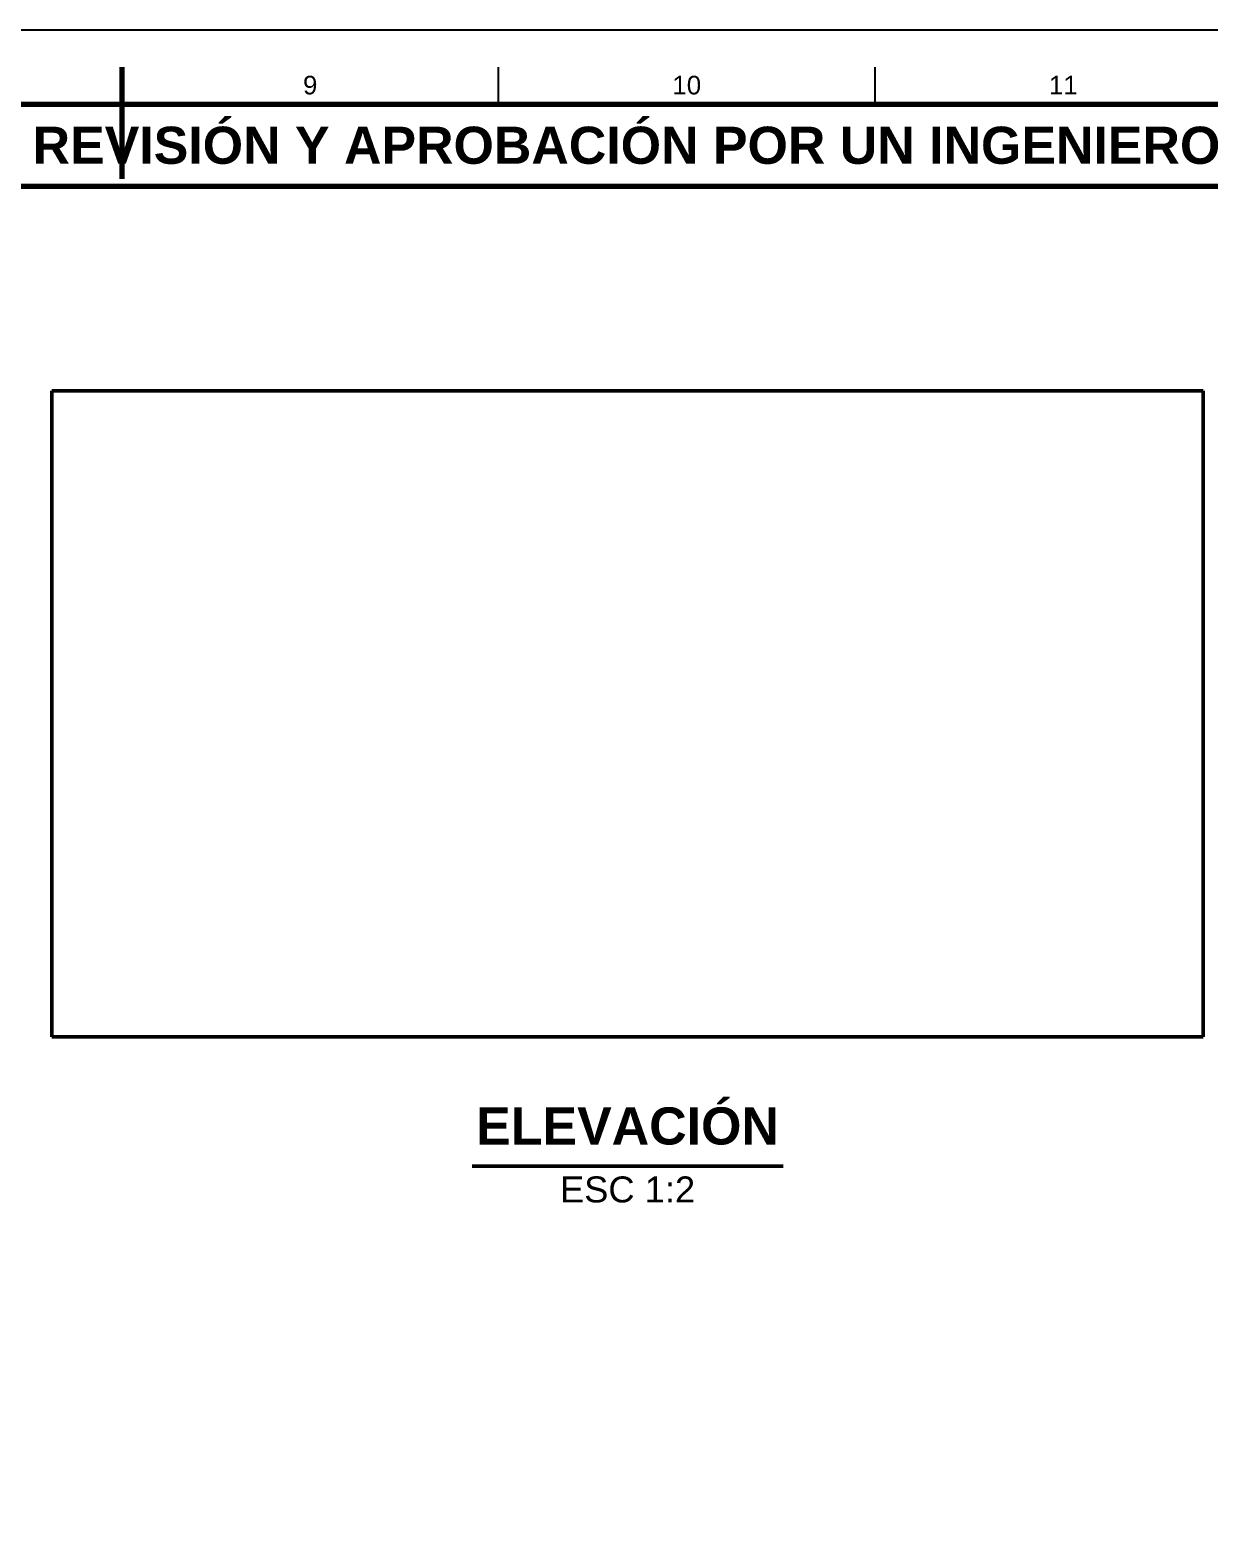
# Model space of a CAD drawing. Header units: millimetres. Extents: x 0 to 841, y 0 to 594.
# Drawn here: x 413.1 to 571.8, y 391 to 594 of the extents above; entities that cross this region are included whole.
import ezdxf
from ezdxf.enums import TextEntityAlignment as Align

# ---------------------------------------------------------------- set-up
doc = ezdxf.new("R2010")
doc.units = ezdxf.units.MM
for name, color, linetype, lineweight in [('FINA', 7, 'CONTINUOUS', 25), ('MARCO', 7, 'CONTINUOUS', 70), ('TXT', 7, 'CONTINUOUS', 25), ('VIS', 7, 'CONTINUOUS', 50)]:
    doc.layers.add(name, color=color, linetype=linetype, lineweight=lineweight)
doc.styles.add('STD', font='LiberationSans-Regular.ttf')
doc.styles.add('STDB', font='LiberationSans-Bold.ttf')

msp = doc.modelspace()

# ---------------------------------------------------------------- linework, layer by layer
at = {"layer": 'FINA'}
for p, q in [((425.5, 584), (425.5, 589)), ((476.19, 584), (476.19, 589)), ((526.88, 584), (526.88, 589))]:
    msp.add_line(p, q, dxfattribs=at)
msp.add_lwpolyline([(0, 0), (841, 0), (841, 594), (0, 594)], close=True, dxfattribs=at)
at = {"layer": 'MARCO'}
msp.add_line((425.5, 589), (425.5, 574), dxfattribs=at)
for points in [[(20, 10), (831, 10), (831, 584), (20, 584)], [(20, 573), (831, 573), (831, 584), (20, 584)]]:
    msp.add_lwpolyline(points, close=True, dxfattribs=at)
at = {"layer": 'VIS'}
msp.add_line((472.63, 441.04), (514.49, 441.04), dxfattribs=at)
for points in [[(416.06, 545.44), (416.37, 545.44), (416.68, 545.44), (416.99, 545.44), (417.3, 545.44), (417.61, 545.44), (417.92, 545.44), (418.23, 545.44), (418.54, 545.44), (418.85, 545.44), (419.16, 545.44), (419.47, 545.44), (419.78, 545.44), (420.09, 545.44), (420.4, 545.44), (420.71, 545.44), (421.02, 545.44), (421.33, 545.44), (421.64, 545.44), (421.95, 545.44), (422.26, 545.44), (422.57, 545.44), (422.88, 545.44), (423.19, 545.44), (423.5, 545.44), (423.81, 545.44), (424.12, 545.44), (424.43, 545.44), (424.74, 545.44), (425.05, 545.44), (425.36, 545.44), (425.67, 545.44), (425.98, 545.44), (426.29, 545.44), (426.6, 545.44), (426.91, 545.44), (427.22, 545.44), (427.53, 545.44), (427.84, 545.44), (428.15, 545.44), (428.46, 545.44), (428.77, 545.44), (429.08, 545.44), (429.39, 545.44), (429.7, 545.44), (430.01, 545.44), (430.32, 545.44), (430.63, 545.44), (430.94, 545.44), (431.25, 545.44), (431.56, 545.44), (431.87, 545.44), (432.18, 545.44), (432.49, 545.44), (432.8, 545.44), (433.11, 545.44), (433.42, 545.44), (433.73, 545.44), (434.04, 545.44), (434.35, 545.44), (434.66, 545.44), (434.97, 545.44), (435.28, 545.44), (435.59, 545.44), (435.9, 545.44), (436.21, 545.44), (436.52, 545.44), (436.83, 545.44), (437.14, 545.44), (437.45, 545.44), (437.76, 545.44), (438.07, 545.44), (438.38, 545.44), (438.69, 545.44), (439, 545.44), (439.31, 545.44), (439.62, 545.44), (439.93, 545.44), (440.24, 545.44), (440.55, 545.44), (440.86, 545.44), (441.17, 545.44), (441.48, 545.44), (441.79, 545.44), (442.1, 545.44), (442.41, 545.44), (442.72, 545.44), (443.03, 545.44), (443.34, 545.44), (443.65, 545.44), (443.96, 545.44), (444.27, 545.44), (444.58, 545.44), (444.89, 545.44), (445.2, 545.44), (445.51, 545.44), (445.82, 545.44), (446.13, 545.44), (446.44, 545.44), (446.75, 545.44), (447.06, 545.44), (447.37, 545.44), (447.68, 545.44), (447.99, 545.44), (448.3, 545.44), (448.61, 545.44), (448.92, 545.44), (449.23, 545.44), (449.54, 545.44), (449.85, 545.44), (450.16, 545.44), (450.47, 545.44), (450.78, 545.44), (451.09, 545.44), (451.4, 545.44), (451.71, 545.44), (452.02, 545.44), (452.33, 545.44), (452.64, 545.44), (452.95, 545.44), (453.26, 545.44), (453.57, 545.44), (453.88, 545.44), (454.19, 545.44), (454.5, 545.44), (454.81, 545.44), (455.12, 545.44), (455.43, 545.44), (455.74, 545.44), (456.05, 545.44), (456.36, 545.44), (456.67, 545.44), (456.98, 545.44), (457.29, 545.44), (457.6, 545.44), (457.91, 545.44), (458.22, 545.44), (458.53, 545.44), (458.84, 545.44), (459.15, 545.44), (459.46, 545.44), (459.77, 545.44), (460.08, 545.44), (460.39, 545.44), (460.7, 545.44), (461.01, 545.44), (461.32, 545.44), (461.63, 545.44), (461.94, 545.44), (462.25, 545.44), (462.56, 545.44), (462.87, 545.44), (463.18, 545.44), (463.49, 545.44), (463.8, 545.44), (464.11, 545.44), (464.42, 545.44), (464.73, 545.44), (465.04, 545.44), (465.35, 545.44), (465.66, 545.44), (465.97, 545.44), (466.28, 545.44), (466.59, 545.44), (466.9, 545.44), (467.21, 545.44), (467.52, 545.44), (467.83, 545.44), (468.14, 545.44), (468.45, 545.44), (468.76, 545.44), (469.07, 545.44), (469.38, 545.44), (469.69, 545.44), (470, 545.44), (470.31, 545.44), (470.62, 545.44), (470.93, 545.44), (471.24, 545.44), (471.55, 545.44), (471.86, 545.44), (472.17, 545.44), (472.48, 545.44), (472.79, 545.44), (473.1, 545.44), (473.41, 545.44), (473.72, 545.44), (474.03, 545.44), (474.34, 545.44), (474.65, 545.44), (474.96, 545.44), (475.27, 545.44), (475.58, 545.44), (475.89, 545.44), (476.2, 545.44), (476.51, 545.44), (476.82, 545.44), (477.13, 545.44), (477.44, 545.44), (477.75, 545.44), (478.06, 545.44), (478.37, 545.44), (478.68, 545.44), (478.99, 545.44), (479.3, 545.44), (479.61, 545.44), (479.92, 545.44), (480.23, 545.44), (480.54, 545.44), (480.85, 545.44), (481.16, 545.44), (481.47, 545.44), (481.78, 545.44), (482.09, 545.44), (482.4, 545.44), (482.71, 545.44), (483.02, 545.44), (483.33, 545.44), (483.64, 545.44), (483.95, 545.44), (484.26, 545.44), (484.57, 545.44), (484.88, 545.44), (485.19, 545.44), (485.5, 545.44), (485.81, 545.44), (486.12, 545.44), (486.43, 545.44), (486.74, 545.44), (487.05, 545.44), (487.36, 545.44), (487.67, 545.44), (487.98, 545.44), (488.29, 545.44), (488.6, 545.44), (488.91, 545.44), (489.22, 545.44), (489.53, 545.44), (489.84, 545.44), (490.15, 545.44), (490.46, 545.44), (490.77, 545.44), (491.08, 545.44), (491.39, 545.44), (491.7, 545.44), (492.01, 545.44), (492.32, 545.44), (492.63, 545.44), (492.94, 545.44), (493.25, 545.44), (493.56, 545.44), (493.87, 545.44), (494.18, 545.44), (494.49, 545.44), (494.8, 545.44), (495.11, 545.44), (495.42, 545.44), (495.73, 545.44), (496.04, 545.44), (496.35, 545.44), (496.66, 545.44), (496.97, 545.44), (497.28, 545.44), (497.59, 545.44), (497.9, 545.44), (498.21, 545.44), (498.52, 545.44), (498.83, 545.44), (499.14, 545.44), (499.45, 545.44), (499.76, 545.44), (500.07, 545.44), (500.38, 545.44), (500.69, 545.44), (501, 545.44), (501.31, 545.44), (501.62, 545.44), (501.93, 545.44), (502.24, 545.44), (502.55, 545.44), (502.86, 545.44), (503.17, 545.44), (503.48, 545.44), (503.79, 545.44), (504.1, 545.44), (504.41, 545.44), (504.72, 545.44), (505.03, 545.44), (505.34, 545.44), (505.65, 545.44), (505.96, 545.44), (506.27, 545.44), (506.58, 545.44), (506.89, 545.44), (507.2, 545.44), (507.51, 545.44), (507.82, 545.44), (508.13, 545.44), (508.44, 545.44), (508.75, 545.44), (509.06, 545.44), (509.37, 545.44), (509.68, 545.44), (509.99, 545.44), (510.3, 545.44), (510.61, 545.44), (510.92, 545.44), (511.23, 545.44), (511.54, 545.44), (511.85, 545.44), (512.16, 545.44), (512.47, 545.44), (512.78, 545.44), (513.09, 545.44), (513.4, 545.44), (513.71, 545.44), (514.02, 545.44), (514.33, 545.44), (514.64, 545.44), (514.95, 545.44), (515.26, 545.44), (515.57, 545.44), (515.88, 545.44), (516.19, 545.44), (516.5, 545.44), (516.81, 545.44), (517.12, 545.44), (517.43, 545.44), (517.74, 545.44), (518.05, 545.44), (518.36, 545.44), (518.67, 545.44), (518.98, 545.44), (519.29, 545.44), (519.6, 545.44), (519.91, 545.44), (520.22, 545.44), (520.53, 545.44), (520.84, 545.44), (521.15, 545.44), (521.46, 545.44), (521.77, 545.44), (522.08, 545.44), (522.39, 545.44), (522.7, 545.44), (523.01, 545.44), (523.32, 545.44), (523.63, 545.44), (523.94, 545.44), (524.25, 545.44), (524.56, 545.44), (524.87, 545.44), (525.18, 545.44), (525.49, 545.44), (525.8, 545.44), (526.11, 545.44), (526.42, 545.44), (526.73, 545.44), (527.04, 545.44), (527.35, 545.44), (527.66, 545.44), (527.97, 545.44), (528.28, 545.44), (528.59, 545.44), (528.9, 545.44), (529.21, 545.44), (529.52, 545.44), (529.83, 545.44), (530.14, 545.44), (530.45, 545.44), (530.76, 545.44), (531.07, 545.44), (531.38, 545.44), (531.69, 545.44), (532, 545.44), (532.31, 545.44), (532.62, 545.44), (532.93, 545.44), (533.24, 545.44), (533.55, 545.44), (533.86, 545.44), (534.17, 545.44), (534.48, 545.44), (534.79, 545.44), (535.1, 545.44), (535.41, 545.44), (535.72, 545.44), (536.03, 545.44), (536.34, 545.44), (536.65, 545.44), (536.96, 545.44), (537.27, 545.44), (537.58, 545.44), (537.89, 545.44), (538.2, 545.44), (538.51, 545.44), (538.82, 545.44), (539.13, 545.44), (539.44, 545.44), (539.75, 545.44), (540.06, 545.44), (540.37, 545.44), (540.68, 545.44), (540.99, 545.44), (541.3, 545.44), (541.61, 545.44), (541.92, 545.44), (542.23, 545.44), (542.54, 545.44), (542.85, 545.44), (543.16, 545.44), (543.47, 545.44), (543.78, 545.44), (544.09, 545.44), (544.4, 545.44), (544.71, 545.44), (545.02, 545.44), (545.33, 545.44), (545.64, 545.44), (545.95, 545.44), (546.26, 545.44), (546.57, 545.44), (546.88, 545.44), (547.19, 545.44), (547.5, 545.44), (547.81, 545.44), (548.12, 545.44), (548.43, 545.44), (548.74, 545.44), (549.05, 545.44), (549.36, 545.44), (549.67, 545.44), (549.98, 545.44), (550.29, 545.44), (550.6, 545.44), (550.91, 545.44), (551.22, 545.44), (551.53, 545.44), (551.84, 545.44), (552.15, 545.44), (552.46, 545.44), (552.77, 545.44), (553.08, 545.44), (553.39, 545.44), (553.7, 545.44), (554.01, 545.44), (554.32, 545.44), (554.63, 545.44), (554.94, 545.44), (555.25, 545.44), (555.56, 545.44), (555.87, 545.44), (556.18, 545.44), (556.49, 545.44), (556.8, 545.44), (557.11, 545.44), (557.42, 545.44), (557.73, 545.44), (558.04, 545.44), (558.35, 545.44), (558.66, 545.44), (558.97, 545.44), (559.28, 545.44), (559.59, 545.44), (559.9, 545.44), (560.21, 545.44), (560.52, 545.44), (560.83, 545.44), (561.14, 545.44), (561.45, 545.44), (561.76, 545.44), (562.07, 545.44), (562.38, 545.44), (562.69, 545.44), (563, 545.44), (563.31, 545.44), (563.62, 545.44), (563.93, 545.44), (564.24, 545.44), (564.55, 545.44), (564.86, 545.44), (565.17, 545.44), (565.48, 545.44), (565.79, 545.44), (566.1, 545.44), (566.41, 545.44), (566.72, 545.44), (567.03, 545.44), (567.34, 545.44), (567.65, 545.44), (567.96, 545.44), (568.27, 545.44), (568.58, 545.44), (568.89, 545.44), (569.2, 545.44), (569.51, 545.44), (569.82, 545.44), (570.13, 545.44), (570.44, 545.44), (570.75, 545.44), (571.06, 545.44)], [(416.06, 545.44), (416.06, 458.44)], [(571.06, 458.44), (571.06, 545.44)], [(416.06, 458.44), (416.37, 458.44), (416.68, 458.44), (416.99, 458.44), (417.3, 458.44), (417.61, 458.44), (417.92, 458.44), (418.23, 458.44), (418.54, 458.44), (418.85, 458.44), (419.16, 458.44), (419.47, 458.44), (419.78, 458.44), (420.09, 458.44), (420.4, 458.44), (420.71, 458.44), (421.02, 458.44), (421.33, 458.44), (421.64, 458.44), (421.95, 458.44), (422.26, 458.44), (422.57, 458.44), (422.88, 458.44), (423.19, 458.44), (423.5, 458.44), (423.81, 458.44), (424.12, 458.44), (424.43, 458.44), (424.74, 458.44), (425.05, 458.44), (425.36, 458.44), (425.67, 458.44), (425.98, 458.44), (426.29, 458.44), (426.6, 458.44), (426.91, 458.44), (427.22, 458.44), (427.53, 458.44), (427.84, 458.44), (428.15, 458.44), (428.46, 458.44), (428.77, 458.44), (429.08, 458.44), (429.39, 458.44), (429.7, 458.44), (430.01, 458.44), (430.32, 458.44), (430.63, 458.44), (430.94, 458.44), (431.25, 458.44), (431.56, 458.44), (431.87, 458.44), (432.18, 458.44), (432.49, 458.44), (432.8, 458.44), (433.11, 458.44), (433.42, 458.44), (433.73, 458.44), (434.04, 458.44), (434.35, 458.44), (434.66, 458.44), (434.97, 458.44), (435.28, 458.44), (435.59, 458.44), (435.9, 458.44), (436.21, 458.44), (436.52, 458.44), (436.83, 458.44), (437.14, 458.44), (437.45, 458.44), (437.76, 458.44), (438.07, 458.44), (438.38, 458.44), (438.69, 458.44), (439, 458.44), (439.31, 458.44), (439.62, 458.44), (439.93, 458.44), (440.24, 458.44), (440.55, 458.44), (440.86, 458.44), (441.17, 458.44), (441.48, 458.44), (441.79, 458.44), (442.1, 458.44), (442.41, 458.44), (442.72, 458.44), (443.03, 458.44), (443.34, 458.44), (443.65, 458.44), (443.96, 458.44), (444.27, 458.44), (444.58, 458.44), (444.89, 458.44), (445.2, 458.44), (445.51, 458.44), (445.82, 458.44), (446.13, 458.44), (446.44, 458.44), (446.75, 458.44), (447.06, 458.44), (447.37, 458.44), (447.68, 458.44), (447.99, 458.44), (448.3, 458.44), (448.61, 458.44), (448.92, 458.44), (449.23, 458.44), (449.54, 458.44), (449.85, 458.44), (450.16, 458.44), (450.47, 458.44), (450.78, 458.44), (451.09, 458.44), (451.4, 458.44), (451.71, 458.44), (452.02, 458.44), (452.33, 458.44), (452.64, 458.44), (452.95, 458.44), (453.26, 458.44), (453.57, 458.44), (453.88, 458.44), (454.19, 458.44), (454.5, 458.44), (454.81, 458.44), (455.12, 458.44), (455.43, 458.44), (455.74, 458.44), (456.05, 458.44), (456.36, 458.44), (456.67, 458.44), (456.98, 458.44), (457.29, 458.44), (457.6, 458.44), (457.91, 458.44), (458.22, 458.44), (458.53, 458.44), (458.84, 458.44), (459.15, 458.44), (459.46, 458.44), (459.77, 458.44), (460.08, 458.44), (460.39, 458.44), (460.7, 458.44), (461.01, 458.44), (461.32, 458.44), (461.63, 458.44), (461.94, 458.44), (462.25, 458.44), (462.56, 458.44), (462.87, 458.44), (463.18, 458.44), (463.49, 458.44), (463.8, 458.44), (464.11, 458.44), (464.42, 458.44), (464.73, 458.44), (465.04, 458.44), (465.35, 458.44), (465.66, 458.44), (465.97, 458.44), (466.28, 458.44), (466.59, 458.44), (466.9, 458.44), (467.21, 458.44), (467.52, 458.44), (467.83, 458.44), (468.14, 458.44), (468.45, 458.44), (468.76, 458.44), (469.07, 458.44), (469.38, 458.44), (469.69, 458.44), (470, 458.44), (470.31, 458.44), (470.62, 458.44), (470.93, 458.44), (471.24, 458.44), (471.55, 458.44), (471.86, 458.44), (472.17, 458.44), (472.48, 458.44), (472.79, 458.44), (473.1, 458.44), (473.41, 458.44), (473.72, 458.44), (474.03, 458.44), (474.34, 458.44), (474.65, 458.44), (474.96, 458.44), (475.27, 458.44), (475.58, 458.44), (475.89, 458.44), (476.2, 458.44), (476.51, 458.44), (476.82, 458.44), (477.13, 458.44), (477.44, 458.44), (477.75, 458.44), (478.06, 458.44), (478.37, 458.44), (478.68, 458.44), (478.99, 458.44), (479.3, 458.44), (479.61, 458.44), (479.92, 458.44), (480.23, 458.44), (480.54, 458.44), (480.85, 458.44), (481.16, 458.44), (481.47, 458.44), (481.78, 458.44), (482.09, 458.44), (482.4, 458.44), (482.71, 458.44), (483.02, 458.44), (483.33, 458.44), (483.64, 458.44), (483.95, 458.44), (484.26, 458.44), (484.57, 458.44), (484.88, 458.44), (485.19, 458.44), (485.5, 458.44), (485.81, 458.44), (486.12, 458.44), (486.43, 458.44), (486.74, 458.44), (487.05, 458.44), (487.36, 458.44), (487.67, 458.44), (487.98, 458.44), (488.29, 458.44), (488.6, 458.44), (488.91, 458.44), (489.22, 458.44), (489.53, 458.44), (489.84, 458.44), (490.15, 458.44), (490.46, 458.44), (490.77, 458.44), (491.08, 458.44), (491.39, 458.44), (491.7, 458.44), (492.01, 458.44), (492.32, 458.44), (492.63, 458.44), (492.94, 458.44), (493.25, 458.44), (493.56, 458.44), (493.87, 458.44), (494.18, 458.44), (494.49, 458.44), (494.8, 458.44), (495.11, 458.44), (495.42, 458.44), (495.73, 458.44), (496.04, 458.44), (496.35, 458.44), (496.66, 458.44), (496.97, 458.44), (497.28, 458.44), (497.59, 458.44), (497.9, 458.44), (498.21, 458.44), (498.52, 458.44), (498.83, 458.44), (499.14, 458.44), (499.45, 458.44), (499.76, 458.44), (500.07, 458.44), (500.38, 458.44), (500.69, 458.44), (501, 458.44), (501.31, 458.44), (501.62, 458.44), (501.93, 458.44), (502.24, 458.44), (502.55, 458.44), (502.86, 458.44), (503.17, 458.44), (503.48, 458.44), (503.79, 458.44), (504.1, 458.44), (504.41, 458.44), (504.72, 458.44), (505.03, 458.44), (505.34, 458.44), (505.65, 458.44), (505.96, 458.44), (506.27, 458.44), (506.58, 458.44), (506.89, 458.44), (507.2, 458.44), (507.51, 458.44), (507.82, 458.44), (508.13, 458.44), (508.44, 458.44), (508.75, 458.44), (509.06, 458.44), (509.37, 458.44), (509.68, 458.44), (509.99, 458.44), (510.3, 458.44), (510.61, 458.44), (510.92, 458.44), (511.23, 458.44), (511.54, 458.44), (511.85, 458.44), (512.16, 458.44), (512.47, 458.44), (512.78, 458.44), (513.09, 458.44), (513.4, 458.44), (513.71, 458.44), (514.02, 458.44), (514.33, 458.44), (514.64, 458.44), (514.95, 458.44), (515.26, 458.44), (515.57, 458.44), (515.88, 458.44), (516.19, 458.44), (516.5, 458.44), (516.81, 458.44), (517.12, 458.44), (517.43, 458.44), (517.74, 458.44), (518.05, 458.44), (518.36, 458.44), (518.67, 458.44), (518.98, 458.44), (519.29, 458.44), (519.6, 458.44), (519.91, 458.44), (520.22, 458.44), (520.53, 458.44), (520.84, 458.44), (521.15, 458.44), (521.46, 458.44), (521.77, 458.44), (522.08, 458.44), (522.39, 458.44), (522.7, 458.44), (523.01, 458.44), (523.32, 458.44), (523.63, 458.44), (523.94, 458.44), (524.25, 458.44), (524.56, 458.44), (524.87, 458.44), (525.18, 458.44), (525.49, 458.44), (525.8, 458.44), (526.11, 458.44), (526.42, 458.44), (526.73, 458.44), (527.04, 458.44), (527.35, 458.44), (527.66, 458.44), (527.97, 458.44), (528.28, 458.44), (528.59, 458.44), (528.9, 458.44), (529.21, 458.44), (529.52, 458.44), (529.83, 458.44), (530.14, 458.44), (530.45, 458.44), (530.76, 458.44), (531.07, 458.44), (531.38, 458.44), (531.69, 458.44), (532, 458.44), (532.31, 458.44), (532.62, 458.44), (532.93, 458.44), (533.24, 458.44), (533.55, 458.44), (533.86, 458.44), (534.17, 458.44), (534.48, 458.44), (534.79, 458.44), (535.1, 458.44), (535.41, 458.44), (535.72, 458.44), (536.03, 458.44), (536.34, 458.44), (536.65, 458.44), (536.96, 458.44), (537.27, 458.44), (537.58, 458.44), (537.89, 458.44), (538.2, 458.44), (538.51, 458.44), (538.82, 458.44), (539.13, 458.44), (539.44, 458.44), (539.75, 458.44), (540.06, 458.44), (540.37, 458.44), (540.68, 458.44), (540.99, 458.44), (541.3, 458.44), (541.61, 458.44), (541.92, 458.44), (542.23, 458.44), (542.54, 458.44), (542.85, 458.44), (543.16, 458.44), (543.47, 458.44), (543.78, 458.44), (544.09, 458.44), (544.4, 458.44), (544.71, 458.44), (545.02, 458.44), (545.33, 458.44), (545.64, 458.44), (545.95, 458.44), (546.26, 458.44), (546.57, 458.44), (546.88, 458.44), (547.19, 458.44), (547.5, 458.44), (547.81, 458.44), (548.12, 458.44), (548.43, 458.44), (548.74, 458.44), (549.05, 458.44), (549.36, 458.44), (549.67, 458.44), (549.98, 458.44), (550.29, 458.44), (550.6, 458.44), (550.91, 458.44), (551.22, 458.44), (551.53, 458.44), (551.84, 458.44), (552.15, 458.44), (552.46, 458.44), (552.77, 458.44), (553.08, 458.44), (553.39, 458.44), (553.7, 458.44), (554.01, 458.44), (554.32, 458.44), (554.63, 458.44), (554.94, 458.44), (555.25, 458.44), (555.56, 458.44), (555.87, 458.44), (556.18, 458.44), (556.49, 458.44), (556.8, 458.44), (557.11, 458.44), (557.42, 458.44), (557.73, 458.44), (558.04, 458.44), (558.35, 458.44), (558.66, 458.44), (558.97, 458.44), (559.28, 458.44), (559.59, 458.44), (559.9, 458.44), (560.21, 458.44), (560.52, 458.44), (560.83, 458.44), (561.14, 458.44), (561.45, 458.44), (561.76, 458.44), (562.07, 458.44), (562.38, 458.44), (562.69, 458.44), (563, 458.44), (563.31, 458.44), (563.62, 458.44), (563.93, 458.44), (564.24, 458.44), (564.55, 458.44), (564.86, 458.44), (565.17, 458.44), (565.48, 458.44), (565.79, 458.44), (566.1, 458.44), (566.41, 458.44), (566.72, 458.44), (567.03, 458.44), (567.34, 458.44), (567.65, 458.44), (567.96, 458.44), (568.27, 458.44), (568.58, 458.44), (568.89, 458.44), (569.2, 458.44), (569.51, 458.44), (569.82, 458.44), (570.13, 458.44), (570.44, 458.44), (570.75, 458.44), (571.06, 458.44)]]:
    msp.add_lwpolyline(points, dxfattribs=at)

# ---------------------------------------------------------------- texts
at = {"layer": 'TXT'}
for s, height, style, p in [('9', 2.5, 'STD', (450.84, 586.6)), ('10', 2.5, 'STD', (501.53, 586.6)), ('11', 2.5, 'STD', (552.22, 586.6)), ('ESTOS PLANOS NO SON VÁLIDOS PARA FABRICACIÓN HASTA SU REVISIÓN Y APROBACIÓN POR UN INGENIERO CALCULISTA HABILITADO.', 5, 'STDB', (425.5, 578.5))]:
    msp.add_text(s, height=height, dxfattribs=dict(at, style=style)).set_placement(p, align=Align.MIDDLE_CENTER)
at = {"layer": 'TXT', "style": 'STDB'}
msp.add_text('ELEVACIÓN', height=5, dxfattribs=at).set_placement((493.56, 442.44), align=Align.BOTTOM_CENTER)
at = {"layer": 'TXT', "style": 'STD'}
msp.add_text('ESC 1:2', height=3.5, dxfattribs=at).set_placement((493.56, 439.64), align=Align.TOP_CENTER)

doc.saveas('drawing.dxf')
